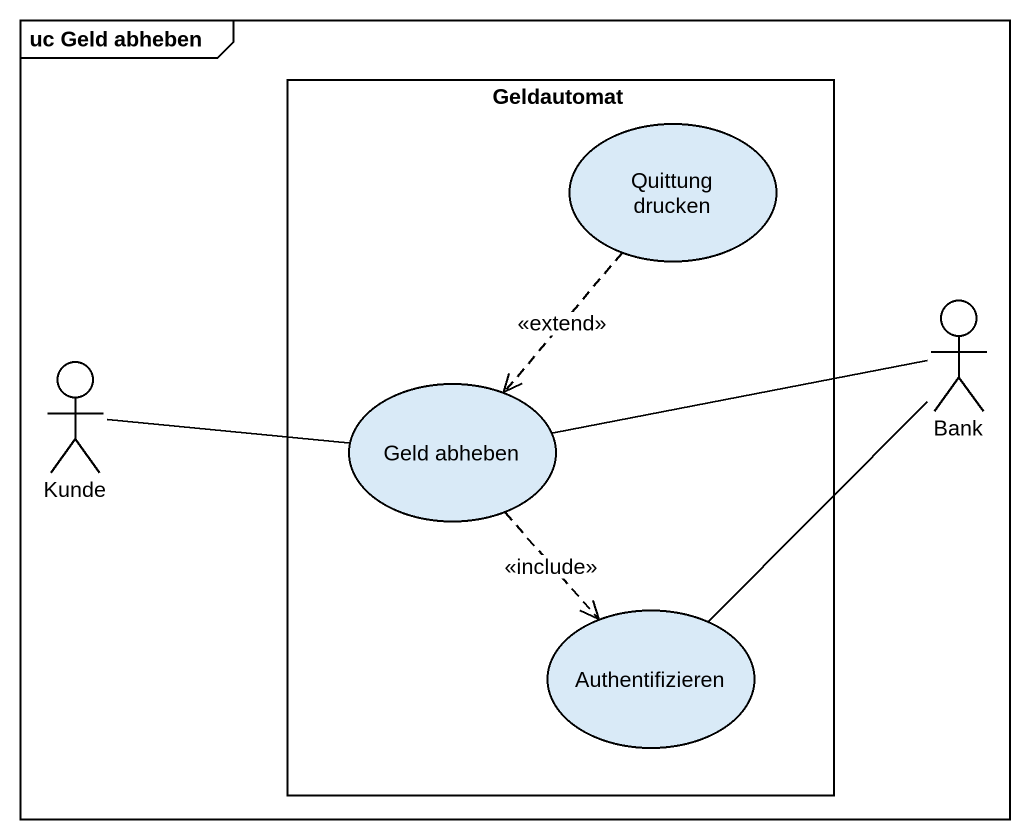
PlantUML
@startuml
mainframe uc Geld abheben
rectangle Geldautomat {
  usecase "Quittung drucken" as Quittung_drucken
  usecase "Geld abheben" as Geld_abheben
  usecase Authentifizieren
}
actor Bank
actor Kunde
Quittung_drucken ..> Geld_abheben : <<extend>>
Bank -left- Geld_abheben
Bank -- Authentifizieren
Kunde -right- Geld_abheben
Geld_abheben ..> Authentifizieren : <<include>>
@enduml
